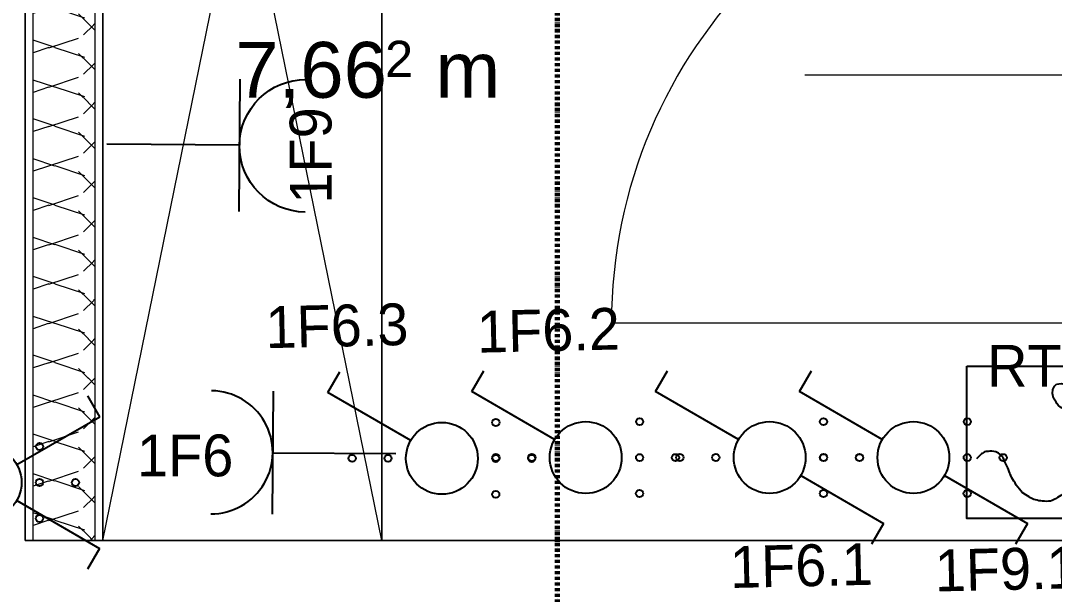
# Model space of a CAD drawing. Header units: metres. Extents: x -15638 to 29611, y -11908 to 29644.
# Drawn here: x 1496 to 3163, y 5196 to 6121 of the extents above; entities that cross this region are included whole.
import ezdxf
from ezdxf.enums import TextEntityAlignment as Align

# ---------------------------------------------------------------- set-up
doc = ezdxf.new("R2010")
doc.units = ezdxf.units.M
doc.linetypes.add('Achse', pattern=[0.009000000000000001, 0.005, -0.002, 0, -0.002])
doc.linetypes.add('Verdeckt', pattern=[0.003, 0.002, -0.001])
for name, color, linetype, lineweight in [('A_Beschriftung_', 7, 'Continuous', 9), ('A_Decken', 8, 'Continuous', 13), ('A_Moebel', 6, 'Continuous', 13), ('A_Raeume', 7, 'Continuous', 13), ('A_Raeume_', 7, 'Continuous', 5), ('A_Raeume_Beschriftung_', 7, 'Continuous', 9), ('A_Tueren', 31, 'Continuous', 13), ('A_Waende', 7, 'Continuous', 13), ('G-ANNO-SYMB_', 111, 'Continuous', 9)]:
    doc.layers.add(name, color=color, linetype=linetype, lineweight=lineweight)
doc.layers.add('E_Steckdose+Schalter', color=150, linetype='Continuous', true_color=0x0b6cf4)
doc.layers.add('ET_LEGENDE - Wohnung$0$800_KO_HI____L', color=130, linetype='Continuous')
doc.styles.add('Arial_2', font='arial.ttf', dxfattribs={"height": 0.09})
doc.styles.add('Arial_4', font='arial.ttf', dxfattribs={"height": 0.0584901800327332})
doc.styles.add('ET_LEGENDE - Wohnung$0$ROMANS', font='romans.shx', dxfattribs={"width": 0.6})

# ---------------------------------------------------------------- blocks, each defined once
blk = doc.blocks.new('*U564')
for p, q in [((-91.66666666666518, 158.7713240271435), (-120.5341801261546, 142.1046573604769)), ((-24.9999999999984, 43.30127018922809), (-91.66666666666518, 158.7713240271435)), ((25, 43.30127018922939), (91.66666666666666, 158.7713240271434)), ((91.66666666666666, 158.7713240271434), (120.5341801261374, 142.1046573604767)), ((-24.9999999999984, -43.30127018922826), (-91.66666666666518, -158.7713240271437)), ((24.99999999999858, -43.30127018922205), (91.66666666666518, -158.7713240271497)), ((-91.66666666666518, -158.7713240271437), (-120.5341801261546, -142.1046573604769)), ((91.66666666666518, -158.7713240271497), (120.5341801261546, -142.1046573604829))]:
    blk.add_line(p, q)
blk.add_circle((0, 0), 50)
at = {"layer": 'ET_LEGENDE - Wohnung$0$800_KO_HI____L'}
for centre in [(0, 125), (0, 74.99999999999997), (-50, -75), (0, -75), (50, -75), (0, -125)]:
    blk.add_circle(centre, 5, dxfattribs=at)
at = {"style": 'ET_LEGENDE - Wohnung$0$ROMANS', "width": 0.6, "flags": 1}
for tag, p in [('RAUMBUCHNUMMER', (-0.248237514286302, -465.740553349995)), ('ANLAGE', (-0.248237514286302, -615.740553349995))]:
    blk.add_attdef(tag, text='', height=100, dxfattribs=at).set_placement(p, align=Align.MIDDLE)
for tag, p in [('TEILANLAGE_NR', (-0.248237514286302, -765.740553349995)), ('KOMPONENTE', (-0.248237514286302, -915.740553349995)), ('KOMPONENTE_NR', (-0.248237514286302, -1065.740553349995)), ('BEZEICHNUNG', (-0.248237514286302, -1215.740553349995)), ('TYP', (-0.248237514286302, -1365.740553349995)), ('HERSTELLER', (-0.248237514286302, -1515.740553349995)), ('MODEL', (-0.248237514286302, -1665.740553349995)), ('LEISTUNG_MAX', (-0.248237514286302, -1815.740553349995)), ('SPEZIFISCH_1', (-0.248237514286302, -1965.740553349995)), ('SPEZIFISCH_2', (-0.248237514286302, -2115.740553349995)), ('SPEZIFISCH_3', (-0.2482375142872115, -2265.740553349995)), ('SPEZIFISCH_4', (-0.248237514286302, -2415.740553349995)), ('SPEZIFISCH_5', (-0.248237514286302, -2565.740553349995)), ('GEWERKE_CODE', (-0.248237514286302, -2715.740553349995)), ('LV_POS', (-0.248237514286302, -2865.740553349995)), ('ZAEHLER', (-0.248237514286302, -3015.740553349995)), ('PLATZHALTER_1', (-0.248237514286302, -3165.740553349995)), ('PLATZHALTER_2', (-0.2482375142872115, -3315.740553349995)), ('PLATZHALTER_3', (-0.2482375142872115, -3465.740553349995)), ('JOBLISTE_VDMA', (-0.248237514286302, -3615.740553349996)), ('ET_SPEZIFISCH_1', (-0.248237514286302, -3765.740553349996)), ('ET_SPEZIFISCH_2', (-0.248237514286302, -3915.740553349996)), ('ET_SPEZIFISCH_3', (-0.248237514286302, -4065.740553349995)), ('ET_SPEZIFISCH_4', (-0.248237514286302, -4215.740553349995)), ('ET_SPEZIFISCH_5', (-0.248237514286302, -4365.740553349995)), ('ET_SPEZIFISCH_6', (-0.248237514286302, -4515.740553349995)), ('ET_SPEZIFISCH_7', (-0.248237514286302, -4665.740553349995))]:
    blk.add_attdef(tag, text='', height=100, dxfattribs=at).set_placement(p, align=Align.MIDDLE_CENTER)
blk = doc.blocks.new('*U565')
for p, q in [((12.40278231765842, 64.00048711439376), (13.01020638964837, 69.26482907156242)), ((13.01020638964837, 69.26482907156242), (15.03495329624275, 73.7192722660875)), ((15.03495329624275, 73.7192722660875), (17.86959896548069, 76.35144324467183)), ((17.86959896548069, 76.35144324467183), (23.94383968529291, 76.95886731666178)), ((23.94383968529291, 76.95886731666178), (27.99333349848166, 76.35144324467183)), ((27.99333349848166, 76.35144324467183), (33.66262483695755, 73.7192722660875)), ((33.66262483695755, 73.7192722660875), (37.10469457818545, 71.49205066883951)), ((37.10469457818545, 71.49205066883951), (39.93934024742339, 68.25245561826523)), ((39.93934024742339, 68.25245561826523), (42.16656184470048, 65.41780994902729)), ((14.02257984288735, 57.92624639461064), (12.40278231765842, 64.00048711439376)), ((17.26217489346163, 52.8643791280956), (14.02257984288735, 57.92624639461064)), ((42.16656184470048, 65.41780994902729), (44.39378344194847, 62.58316427978934)), ((44.39378344194847, 62.58316427978934), (46.21605565788923, 59.14109453856145)), ((46.21605565788923, 59.14109453856145), (47.12719176587415, 57.01511028662571)), ((47.12719176587415, 57.01511028662571), (48.74698929110309, 52.86437912812471)), ((66.66599941451568, 55.29407541602632), (64.64125250792131, 54.18046461741687)), ((68.18455959446146, 56.10397417866988), (66.66599941451568, 55.29407541602632)), ((69.70311977440724, 56.91387294131345), (68.18455959446146, 56.10397417866988)), ((70.91796791838715, 57.11634763196707), (69.70311977440724, 56.91387294131345)), ((72.13281606233795, 57.31882232262069), (70.91796791838715, 57.11634763196707)), ((18.32624102855334, 51.10860876148581), (17.26217489346163, 52.8643791280956)), ((20.09682056275778, 48.61241062425325), (18.32624102855334, 51.10860876148581)), ((23.33641561330296, 45.7777649550153), (20.09682056275778, 48.61241062425325)), ((26.57601066381904, 43.95549273907454), (23.33641561330296, 45.7777649550153)), ((30.22055509570055, 43.14559397643097), (26.57601066381904, 43.95549273907454)), ((32.85272607434308, 42.53816990447012), (30.22055509570055, 43.14559397643097)), ((34.60750672614086, 42.13322052313379), (32.85272607434308, 42.53816990447012)), ((35.68737174352282, 42.13322052313379), (34.60750672614086, 42.13322052313379)), ((39.12944148475072, 42.13322052313379), (35.68737174352282, 42.13322052313379)), ((42.77398591663223, 42.53816990447012), (39.12944148475072, 42.13322052313379)), ((44.19130875123665, 43.24683132177233), (42.77398591663223, 42.53816990447012)), ((45.60863158587017, 43.95549273907454), (44.19130875123665, 43.24683132177233)), ((49.25317601775168, 45.98023964566891), (45.60863158587017, 43.95549273907454)), ((48.74698929110309, 52.86437912812471), (49.4556507084053, 50.83963222150123)), ((51.78410965099465, 47.19508778961972), (49.25317601775168, 45.98023964566891)), ((49.4556507084053, 50.83963222150123), (50.77173619769746, 46.68890106297112)), ((50.77173619769746, 46.68890106297112), (51.68287230568239, 43.85425539376228)), ((51.68287230568239, 43.85425539376228), (52.08782168698963, 42.53816990447012)), ((54.31504328423762, 48.40993593357052), (51.78410965099465, 47.19508778961972)), ((52.08782168698963, 42.53816990447012), (52.49277106829686, 40.81713503384162)), ((52.49277106829686, 40.81713503384162), (52.8977204496332, 39.09610016321312)), ((56.54226488154382, 49.52354673220907), (54.31504328423762, 48.40993593357052)), ((58.76948647882091, 50.63715753084761), (56.54226488154382, 49.52354673220907)), ((60.69299604010303, 51.85200567482752), (58.76948647882091, 50.63715753084761)), ((58.76948647882091, 50.63715753084761), (58.76948647882091, 50.63715753084761)), ((62.61650560135604, 53.06685381877833), (60.69299604010303, 51.85200567482752)), ((60.69299604010303, 51.85200567482752), (60.69299604010303, 51.85200567482752)), ((64.64125250792131, 54.18046461741687), (62.61650560135604, 53.06685381877833)), ((52.8977204496332, 39.09610016321312), (53.40390717628179, 37.07135325661875)), ((53.40390717628179, 37.07135325661875), (53.91009390293039, 35.04660635002438)), ((53.91009390293039, 35.04660635002438), (54.21380593895446, 32.81938475277639)), ((54.21380593895446, 32.81938475277639), (54.51751797494944, 30.5921631555284)), ((54.51751797494944, 30.5921631555284), (54.92246735625667, 27.85875483163181)), ((54.92246735625667, 27.85875483163181), (55.32741673759301, 25.12534650770613)), ((55.32741673759301, 25.12534650770613), (55.52989142824663, 22.29070083846818)), ((55.52989142824663, 22.29070083846818), (55.73236611887114, 19.45605516920113)), ((55.73236611887114, 19.45605516920113), (55.73236611887114, 17.22883357195314)), ((55.73236611887114, 17.22883357195314), (55.73236611887114, 15.00161197470515)), ((55.73236611887114, 15.00161197470515), (55.73236611887114, 12.47067834143308)), ((55.1249420469394, 1.435807700476289), (54.66984127747128, -2.011754211238439)), ((55.32741673759301, 5.890250895001372), (55.1249420469394, 1.435807700476289)), ((55.52989142824663, 7.914997801595745), (55.32741673759301, 5.890250895001372)), ((55.73236611887114, 9.93974470819012), (55.52989142824663, 7.914997801595745)), ((55.73236611887114, 12.47067834143308), (55.73236611887114, 9.93974470819012)), ((-76.83888858591672, -12.75521287330412), (-78.3213615300483, -13.69116187837426)), ((-75.12235974497162, -12.20892076714881), (-76.83888858591672, -12.75521287330412)), ((-73.42545449291356, -12.01237576742642), (-75.12235974497162, -12.20892076714881)), ((-71.83808454626705, -11.93041049464591), (-73.42545449291356, -12.01237576742642)), ((-69.89534924400505, -11.90294569122125), (-71.83808454626705, -11.93041049464591)), ((-66.96750977844931, -11.90294569122125), (-69.89534924400505, -11.90294569122125)), ((-64.2855003630393, -12.12180584374801), (-66.96750977844931, -11.90294569122125)), ((-61.82291835092474, -12.53249048287034), (-64.2855003630393, -12.12180584374801)), ((-58.46335941334837, -14.15474348034695), (-61.82291835092474, -12.53249048287034)), ((54.08398795034736, -11.8797722633135), (53.55129670957103, -15.2683542789855)), ((54.17425645934418, -9.491621775869135), (54.08398795034736, -11.8797722633135)), ((54.48966105200816, -6.517698527281027), (54.17425645934418, -9.491621775869135)), ((54.53212784789503, -4.233483637999597), (54.48966105200816, -6.517698527281027)), ((54.66984127747128, -2.011754211238439), (54.53212784789503, -4.233483637999597)), ((-85.99991734314244, -20.33022154547143), (-87.21476548709325, -21.6463070347636)), ((-84.78506919916254, -19.01413605617927), (-85.99991734314244, -20.33022154547143)), ((-83.36774636455812, -17.79928791222846), (-84.78506919916254, -19.01413605617927)), ((-81.95042352992459, -16.58443976827766), (-83.36774636455812, -17.79928791222846)), ((-80.83681273128605, -15.36959162432686), (-81.95042352992459, -16.58443976827766)), ((-79.76494408887811, -14.5494369861808), (-80.83681273128605, -15.36959162432686)), ((-78.3213615300483, -13.69116187837426), (-79.76494408887811, -14.5494369861808)), ((-55.22376436277409, -16.38196507762404), (-58.46335941334837, -14.15474348034695)), ((-53.80644152816967, -18.10299994822344), (-55.22376436277409, -16.38196507762404)), ((-52.38911869356525, -19.82403481882284), (-53.80644152816967, -18.10299994822344)), ((-51.37674524026806, -22.05125641609993), (-52.38911869356525, -19.82403481882284)), ((-50.36437178697088, -24.27847801334792), (-51.37674524026806, -22.05125641609993)), ((-49.45323567901505, -26.40446226528366), (-50.36437178697088, -24.27847801334792)), ((-48.54209957103012, -28.53044651721939), (-49.45323567901505, -26.40446226528366)), ((51.6828723057115, -25.49332615729873), (50.46802416170248, -28.73292120787301)), ((52.08782168698963, -23.97476597735295), (51.6828723057115, -25.49332615729873)), ((52.49277106829686, -22.45620579740716), (52.08782168698963, -23.97476597735295)), ((52.69524575897958, -21.03888296280274), (52.49277106829686, -22.45620579740716)), ((52.8977204496332, -19.62156012816922), (52.69524575897958, -21.03888296280274)), ((53.17527121107559, -18.10299994822344), (52.8977204496332, -19.62156012816922)), ((53.45282197248889, -16.58443976827766), (53.17527121107559, -18.10299994822344)), ((53.55129670957103, -15.2683542789855), (53.45282197248889, -16.58443976827766)), ((-46.31487797375302, -33.3898390930517), (-48.54209957103012, -28.53044651721939)), ((-45.40374186576809, -35.81953538095331), (-46.31487797375302, -33.3898390930517)), ((-44.49260575781226, -38.24923166888402), (-45.40374186576809, -35.81953538095331)), ((-43.6827069951687, -40.37521592081975), (-44.49260575781226, -38.24923166888402)), ((-42.87280823252513, -42.50120017272638), (-43.6827069951687, -40.37521592081975)), ((47.63337849252275, -38.45170635956674), (43.88759671529988, -44.4247097340376)), ((48.64575194576173, -35.41458599964608), (47.63337849252275, -38.45170635956674)), ((49.65812539911713, -31.77004156776457), (48.64575194576173, -35.41458599964608)), ((50.46802416170248, -28.73292120787301), (49.65812539911713, -31.77004156776457)), ((-41.86043477922794, -44.62718442469122), (-42.87280823252513, -42.50120017272638)), ((-40.84806132593075, -46.75316867662695), (-41.86043477922794, -44.62718442469122)), ((-38.21589034734643, -51.20761187112293), (-40.84806132593075, -46.75316867662695)), ((-36.49849846452708, -53.40912990501601), (-38.21589034734643, -51.20761187112293)), ((-34.97629529677215, -56.26947913760886), (-36.49849846452708, -53.40912990501601)), ((38.01583068611217, -53.83978284973636), (35.88984643417644, -57.28185259093516)), ((40.1418149380479, -50.39771310850847), (38.01583068611217, -53.83978284973636)), ((43.88759671529988, -44.4247097340376), (40.1418149380479, -50.39771310850847)), ((-30.9268014835834, -61.73629578543113), (-34.97629529677215, -56.26947913760886)), ((-27.07978236104827, -65.78578959864898), (-30.9268014835834, -61.73629578543113)), ((-22.62533916652319, -69.22785933987689), (-27.07978236104827, -65.78578959864898)), ((27.58838411717443, -67.0006377426289), (23.53889030395658, -70.03775810249135)), ((30.01808040507603, -64.46970410938593), (27.58838411717443, -67.0006377426289)), ((32.44777669300674, -61.93877047611386), (30.01808040507603, -64.46970410938593)), ((34.16881156357704, -59.6103115335245), (32.44777669300674, -61.93877047611386)), ((35.88984643417644, -57.28185259093516), (34.16881156357704, -59.6103115335245)), ((-18.1708959719981, -71.86003031843211), (-22.62533916652319, -69.22785933987689)), ((-16.39359643607167, -73.03702334555783), (-18.1708959719981, -71.86003031843211)), ((-13.91892746815574, -74.28972660639192), (-16.39359643607167, -73.03702334555783)), ((-11.89418056153226, -74.99838802369413), (-13.91892746815574, -74.28972660639192)), ((-9.869433654937893, -75.70704944099634), (-11.89418056153226, -74.99838802369413)), ((-7.540974712348543, -76.21323616764494), (-9.869433654937893, -75.70704944099634)), ((-5.212515769759193, -76.71942289429352), (-7.540974712348543, -76.21323616764494)), ((-2.884056827169843, -76.92189758494715), (-5.212515769759193, -76.71942289429352)), ((-0.560526951099746, -77.12394366113222), (-2.884056827169843, -76.92189758494715)), ((-0.5869739641784691, -77.42808431162484), (-0.560526951099746, -77.12394366113222)), ((2.076573093974729, -77.42808431162484), (-0.5869739641784691, -77.42808431162484)), ((4.708744072529952, -77.73179634759072), (2.076573093974729, -77.42808431162484)), ((7.340915051114279, -77.5293216569371), (4.708744072529952, -77.73179634759072)), ((9.973086029698607, -77.32684696625438), (7.340915051114279, -77.5293216569371)), ((11.99783293629298, -76.51694820363991), (9.973086029698607, -77.32684696625438)), ((14.02257984288735, -75.70704944099634), (11.99783293629298, -76.51694820363991)), ((16.65475082147168, -74.18848926105056), (14.02257984288735, -75.70704944099634)), ((19.28692180005601, -72.66992908107567), (16.65475082147168, -74.18848926105056)), ((21.41290605202085, -71.35384359178352), (19.28692180005601, -72.66992908107567)), ((23.53889030395658, -70.03775810249135), (21.41290605202085, -71.35384359178352))]:
    blk.add_line(p, q)
blk.add_lwpolyline([(-99.99999999999999, 100), (100, 100), (100, -100), (-99.99999999999999, -100)], close=True)
at = {"style": 'ET_LEGENDE - Wohnung$0$ROMANS', "width": 0.6, "flags": 1}
for tag, p in [('RAUMBUCHNUMMER', (-0.248237514286302, -465.740553349995)), ('ANLAGE', (-0.248237514286302, -615.740553349995))]:
    blk.add_attdef(tag, text='', height=100, dxfattribs=at).set_placement(p, align=Align.MIDDLE)
for tag, p in [('TEILANLAGE_NR', (-0.248237514286302, -765.740553349995)), ('KOMPONENTE', (-0.248237514286302, -915.740553349995)), ('KOMPONENTE_NR', (-0.248237514286302, -1065.740553349995)), ('BEZEICHNUNG', (-0.248237514286302, -1215.740553349995)), ('TYP', (-0.248237514286302, -1365.740553349995)), ('HERSTELLER', (-0.248237514286302, -1515.740553349995)), ('MODEL', (-0.248237514286302, -1665.740553349995)), ('LEISTUNG_MAX', (-0.248237514286302, -1815.740553349995)), ('SPEZIFISCH_1', (-0.248237514286302, -1965.740553349995)), ('SPEZIFISCH_2', (-0.248237514286302, -2115.740553349995)), ('SPEZIFISCH_3', (-0.2482375142872115, -2265.740553349995)), ('SPEZIFISCH_4', (-0.248237514286302, -2415.740553349995)), ('SPEZIFISCH_5', (-0.248237514286302, -2565.740553349995)), ('GEWERKE_CODE', (-0.248237514286302, -2715.740553349995)), ('LV_POS', (-0.248237514286302, -2865.740553349995)), ('ZAEHLER', (-0.248237514286302, -3015.740553349995)), ('PLATZHALTER_1', (-0.248237514286302, -3165.740553349995)), ('PLATZHALTER_2', (-0.2482375142872115, -3315.740553349995)), ('PLATZHALTER_3', (-0.2482375142872115, -3465.740553349995)), ('JOBLISTE_VDMA', (-0.248237514286302, -3615.740553349996)), ('ET_SPEZIFISCH_1', (-0.248237514286302, -3765.740553349996)), ('ET_SPEZIFISCH_2', (-0.248237514286302, -3915.740553349996)), ('ET_SPEZIFISCH_3', (-0.248237514286302, -4065.740553349995)), ('ET_SPEZIFISCH_4', (-0.248237514286302, -4215.740553349995)), ('ET_SPEZIFISCH_5', (-0.248237514286302, -4365.740553349995)), ('ET_SPEZIFISCH_6', (-0.248237514286302, -4515.740553349995)), ('ET_SPEZIFISCH_7', (-0.248237514286302, -4665.740553349995))]:
    blk.add_attdef(tag, text='', height=100, dxfattribs=at).set_placement(p, align=Align.MIDDLE_CENTER)
blk = doc.blocks.new('*U547')
for p, q in [((25, 43.30127018922939), (91.66666666666666, 158.7713240271434)), ((91.66666666666666, 158.7713240271434), (120.5341801261374, 142.1046573604767)), ((-24.9999999999984, -43.30127018922826), (-91.66666666666518, -158.7713240271437)), ((-91.66666666666518, -158.7713240271437), (-120.5341801261546, -142.1046573604769))]:
    blk.add_line(p, q)
blk.add_circle((0, 0), 50)
at = {"layer": 'ET_LEGENDE - Wohnung$0$800_KO_HI____L'}
for centre in [(0, 125), (0, 74.99999999999997), (-50, -75), (0, -75), (50, -75), (0, -125)]:
    blk.add_circle(centre, 5, dxfattribs=at)
at = {"style": 'ET_LEGENDE - Wohnung$0$ROMANS', "width": 0.6, "flags": 1}
for tag, p in [('RAUMBUCHNUMMER', (-0.248237514286302, -465.740553349995)), ('ANLAGE', (-0.248237514286302, -615.740553349995))]:
    blk.add_attdef(tag, text='', height=100, dxfattribs=at).set_placement(p, align=Align.MIDDLE)
for tag, p in [('TEILANLAGE_NR', (-0.248237514286302, -765.740553349995)), ('KOMPONENTE', (-0.248237514286302, -915.740553349995)), ('KOMPONENTE_NR', (-0.248237514286302, -1065.740553349995)), ('BEZEICHNUNG', (-0.248237514286302, -1215.740553349995)), ('TYP', (-0.248237514286302, -1365.740553349995)), ('HERSTELLER', (-0.248237514286302, -1515.740553349995)), ('MODEL', (-0.248237514286302, -1665.740553349995)), ('LEISTUNG_MAX', (-0.248237514286302, -1815.740553349995)), ('SPEZIFISCH_1', (-0.248237514286302, -1965.740553349995)), ('SPEZIFISCH_2', (-0.248237514286302, -2115.740553349995)), ('SPEZIFISCH_3', (-0.2482375142872115, -2265.740553349995)), ('SPEZIFISCH_4', (-0.248237514286302, -2415.740553349995)), ('SPEZIFISCH_5', (-0.248237514286302, -2565.740553349995)), ('GEWERKE_CODE', (-0.248237514286302, -2715.740553349995)), ('LV_POS', (-0.248237514286302, -2865.740553349995)), ('ZAEHLER', (-0.248237514286302, -3015.740553349995)), ('PLATZHALTER_1', (-0.248237514286302, -3165.740553349995)), ('PLATZHALTER_2', (-0.2482375142872115, -3315.740553349995)), ('PLATZHALTER_3', (-0.2482375142872115, -3465.740553349995)), ('JOBLISTE_VDMA', (-0.248237514286302, -3615.740553349996)), ('ET_SPEZIFISCH_1', (-0.248237514286302, -3765.740553349996)), ('ET_SPEZIFISCH_2', (-0.248237514286302, -3915.740553349996)), ('ET_SPEZIFISCH_3', (-0.248237514286302, -4065.740553349995)), ('ET_SPEZIFISCH_4', (-0.248237514286302, -4215.740553349995)), ('ET_SPEZIFISCH_5', (-0.248237514286302, -4365.740553349995)), ('ET_SPEZIFISCH_6', (-0.248237514286302, -4515.740553349995)), ('ET_SPEZIFISCH_7', (-0.248237514286302, -4665.740553349995))]:
    blk.add_attdef(tag, text='', height=100, dxfattribs=at).set_placement(p, align=Align.MIDDLE_CENTER)
blk = doc.blocks.new('*U548')
for p, q in [((25, 43.30127018922939), (91.66666666666666, 158.7713240271434)), ((91.66666666666666, 158.7713240271434), (120.5341801261374, 142.1046573604767))]:
    blk.add_line(p, q)
blk.add_circle((0, 0), 50)
at = {"layer": 'ET_LEGENDE - Wohnung$0$800_KO_HI____L'}
for centre in [(0, 125), (0, 74.99999999999997), (-50, -75), (0, -75), (50, -75), (0, -125)]:
    blk.add_circle(centre, 5, dxfattribs=at)
at = {"style": 'ET_LEGENDE - Wohnung$0$ROMANS', "width": 0.6, "flags": 1}
for tag, p in [('RAUMBUCHNUMMER', (-0.248237514286302, -465.740553349995)), ('ANLAGE', (-0.248237514286302, -615.740553349995))]:
    blk.add_attdef(tag, text='', height=100, dxfattribs=at).set_placement(p, align=Align.MIDDLE)
for tag, p in [('TEILANLAGE_NR', (-0.248237514286302, -765.740553349995)), ('KOMPONENTE', (-0.248237514286302, -915.740553349995)), ('KOMPONENTE_NR', (-0.248237514286302, -1065.740553349995)), ('BEZEICHNUNG', (-0.248237514286302, -1215.740553349995)), ('TYP', (-0.248237514286302, -1365.740553349995)), ('HERSTELLER', (-0.248237514286302, -1515.740553349995)), ('MODEL', (-0.248237514286302, -1665.740553349995)), ('LEISTUNG_MAX', (-0.248237514286302, -1815.740553349995)), ('SPEZIFISCH_1', (-0.248237514286302, -1965.740553349995)), ('SPEZIFISCH_2', (-0.248237514286302, -2115.740553349995)), ('SPEZIFISCH_3', (-0.2482375142872115, -2265.740553349995)), ('SPEZIFISCH_4', (-0.248237514286302, -2415.740553349995)), ('SPEZIFISCH_5', (-0.248237514286302, -2565.740553349995)), ('GEWERKE_CODE', (-0.248237514286302, -2715.740553349995)), ('LV_POS', (-0.248237514286302, -2865.740553349995)), ('ZAEHLER', (-0.248237514286302, -3015.740553349995)), ('PLATZHALTER_1', (-0.248237514286302, -3165.740553349995)), ('PLATZHALTER_2', (-0.2482375142872115, -3315.740553349995)), ('PLATZHALTER_3', (-0.2482375142872115, -3465.740553349995)), ('JOBLISTE_VDMA', (-0.248237514286302, -3615.740553349996)), ('ET_SPEZIFISCH_1', (-0.248237514286302, -3765.740553349996)), ('ET_SPEZIFISCH_2', (-0.248237514286302, -3915.740553349996)), ('ET_SPEZIFISCH_3', (-0.248237514286302, -4065.740553349995)), ('ET_SPEZIFISCH_4', (-0.248237514286302, -4215.740553349995)), ('ET_SPEZIFISCH_5', (-0.248237514286302, -4365.740553349995)), ('ET_SPEZIFISCH_6', (-0.248237514286302, -4515.740553349995)), ('ET_SPEZIFISCH_7', (-0.248237514286302, -4665.740553349995))]:
    blk.add_attdef(tag, text='', height=100, dxfattribs=at).set_placement(p, align=Align.MIDDLE_CENTER)
blk = doc.blocks.new('*U567')
for p, q in [((62.49999999999998, 0), (-62.50000000000003, 0)), ((-1.42e-14, 0), (-1.42e-14, -124.9999999999857))]:
    blk.add_line(p, q)
blk.add_arc((-1.42e-14, 62.5), 62.49999999999545, 180, 0)
at = {"style": 'ET_LEGENDE - Wohnung$0$ROMANS', "width": 0.8, "flags": 1}
for tag, p in [('RAUMBUCHNUMMER', (-1.42e-14, -424.9999999999857)), ('ANLAGE', (-7.11e-14, -595.4472819843263)), ('TEILANLAGE_NR', (-7.11e-14, -755.4537253861862)), ('KOMPONENTE', (-7.11e-14, -901.3415913071971)), ('KOMPONENTE_NR', (-7.11e-14, -1063.289201699502)), ('BEZEICHNUNG', (-7.11e-14, -1205.595275481798)), ('TYP', (-1.42e-14, -1346.747756559581)), ('HERSTELLER', (-7.11e-14, -1514.075453492046)), ('MODEL', (-1.42e-14, -1677.25564314158)), ('LEISTUNG_MAX', (-5.258e-13, -1851.504109420363)), ('SPEZIFISCH_1', (-5.258e-13, -2012.846368334653)), ('SPEZIFISCH_2', (-5.258e-13, -2200.001041977929)), ('SPEZIFISCH_3', (-5.258e-13, -2374.249508256711)), ('SPEZIFISCH_4', (-5.258e-13, -2548.497974535494)), ('SPEZIFISCH_5', (-5.258e-13, -2722.746440814277)), ('GEWERKE_CODE', (-5.258e-13, -2896.994907093059)), ('LV_POS', (-5.258e-13, -3071.243373371843)), ('ZAEHLER', (-5.258e-13, -3245.491839650626)), ('PLATZHALTER_1', (-5.258e-13, -3419.740305929408)), ('PLATZHALTER_2', (-5.258e-13, -3593.988772208192)), ('PLATZHALTER_3', (-5.258e-13, -3768.237238486975)), ('JOBLISTE_VDMA', (-5.258e-13, -3942.485704765757)), ('ET_SPEZIFISCH_1', (-5.542e-13, -4116.73417104454)), ('ET_SPEZIFISCH_2', (-5.542e-13, -4290.982637323323)), ('ET_SPEZIFISCH_3', (-5.542e-13, -4465.231103602105)), ('ET_SPEZIFISCH_4', (-5.542e-13, -4639.479569880888)), ('ET_SPEZIFISCH_5', (-5.542e-13, -4813.728036159671)), ('ET_SPEZIFISCH_6', (-5.542e-13, -4987.976502438454)), ('ET_SPEZIFISCH_7', (-5.542e-13, -5162.224968717237))]:
    blk.add_attdef(tag, text='', height=100, dxfattribs=at).set_placement(p, align=Align.MIDDLE)
blk = doc.blocks.new('UZ_D1 - SL_0800x2000_Zimmertür_Stahlzarge_GK-7175309-263_PP_03DG_BT1')
at = {"layer": 'A_Tueren', "lineweight": 5}
for p, q in [((-0.4000000000000079, 0.0600000000000611), (-0.4600000000000087, 0.0600000000000611)), ((-0.4000000000000079, -0.0600000000009659), (-0.4000000000000079, 0.0600000000000611)), ((0.3999999999999916, 0.0600000000000649), (0.4599999999999924, 0.0600000000000649)), ((0.3999999999999916, -0.0600000000009661), (0.3999999999999916, 0.0600000000000649)), ((-0.4600000000000087, -0.0600000000009661), (-0.4000000000000079, -0.0600000000009659)), ((0.4599999999999924, -0.0600000000009661), (0.3999999999999916, -0.0600000000009661)), ((0.3999999999999894, -0.0600000000009665), (0.3999999999999881, -0.8600000000009664))]:
    blk.add_line(p, q, dxfattribs=at)
blk.add_arc((0.3999999999999893, -0.0600000000009665), 0.8000000000000008, 179.9999999999999, 269.9999999999999, dxfattribs=at)
blk = doc.blocks.new('Moeb_Schrank - Schrank_2m-10185517-263_PP_03DG_BT1')
at = {"layer": 'A_Moebel', "color": 8}
for p, q in [((6.4e-15, 0), (2.207499999999611, 0.4499999999999919)), ((6.4e-15, 0.4499999999999878), (2.20749999999961, 0)), ((1.420000000000259, 0.4499999999999959), (0, 0.4499999999999959)), ((0, 0.4499999999999959), (0, 0)), ((0, 0), (0, 0.4499999999999959)), ((0, 0.4499999999999959), (1.420000000000241, 0.4499999999999959)), ((1.770000000000259, 0.4499999999999959), (1.420000000000259, 0.4499999999999959)), ((1.420000000000297, 0.4499999999999959), (1.770000000000234, 0.4499999999999959)), ((1.820000000000242, 0.4499999999999959), (1.770000000000259, 0.4499999999999959)), ((1.770000000000259, 0.4499999999999959), (1.820000000000243, 0.4499999999999959)), ((2.170000000000244, 0.4499999999999959), (1.820000000000242, 0.4499999999999959)), ((1.820000000000268, 0.4499999999999959), (2.170000000000244, 0.4499999999999959)), ((2.207499999999611, 0.4499999999999959), (2.170000000000244, 0.4499999999999959)), ((2.207499999999611, 0), (2.207499999999611, 0.4499999999999959)), ((2.207499999999611, 0.4499999999999959), (2.207499999999611, 0)), ((0, 0), (2.207499999999611, 0)), ((2.207499999999611, 0), (0, 0))]:
    blk.add_line(p, q, dxfattribs=at)
blk = doc.blocks.new('BS_Tuer_PP - links-10002443-263_PP_03DG_BT1')
at = {"layer": 'A_Beschriftung_'}
blk.add_line((0, 0.0001241184000468), (0, 0.0107607932119088), dxfattribs=at)
blk = doc.blocks.new('354354')
at = {"layer": 'A_Waende', "lineweight": 5}
h = blk.add_hatch(dxfattribs=at)
h.set_pattern_fill('FP_61', color=250, angle=224.9999999999987, style=0, pattern_type=2)
h.set_pattern_definition([(134.9999999999987, (20.53296671209669, 77.1651488173251), (-0.2539998268700168, 0.1270034489689215), [0.02245, -0.15715]), (134.9999999999987, (20.42124384066922, 77.21323207844578), (-0.2539998268700168, 0.1270034489689215), [0.02245, -0.15715]), (134.9999999999987, (20.53296671209669, 77.22878842763188), (-0.2539998268700168, 0.1270034489689215), [0.02245, -0.15715]), (134.9999999999987, (20.42124384066922, 77.27687168875258), (-0.2539998268700168, 0.1270034489689215), [0.02245, -0.15715]), (161.5649999999987, (20.5167032561294, 77.18141227329238), (-0.5079976567245341, 0.1270006868579155), [0.0502, -0.35141]), (161.5649999999987, (20.46932710178991, 77.19767572925969), (-0.5079976567245341, 0.1270006868579155), [0.0502, -0.35141]), (161.5649999999987, (20.5167032561294, 77.24505188359917), (-0.5079976567245341, 0.1270006868579155), [0.0502, -0.35141]), (161.5649999999987, (20.46861999500872, 77.26060823278529), (-0.5079976567245341, 0.1270006868579155), [0.0502, -0.35141]), (224.9999999999987, (20.42195094745041, 77.1814122732924), (0.2539998268700225, 0.1270034489689101), [0.02245, -0.15715]), (224.9999999999987, (20.53296671209669, 77.22878842763188), (0.2539998268700225, 0.1270034489689101), [0.02245, -0.15715]), (224.9999999999987, (20.42195094745041, 77.24505188359919), (0.2539998268700225, 0.1270034489689101), [0.02245, -0.15715]), (224.9999999999987, (20.5329667120967, 77.29242803793868), (0.2539998268700225, 0.1270034489689101), [0.02245, -0.15715]), (198.4349999999987, (20.46932710178991, 77.19767572925969), (0.5079976567245397, 0.127000686857893), [0.0502, -0.35141]), (198.4349999999987, (20.5167032561294, 77.2125249716646), (0.5079976567245397, 0.127000686857893), [0.0502, -0.35141]), (198.4349999999987, (20.46861999500872, 77.26060823278529), (0.5079976567245397, 0.127000686857893), [0.0502, -0.35141]), (198.4349999999987, (20.51670325612941, 77.27616458197139), (0.5079976567245397, 0.127000686857893), [0.0502, -0.35141])])
h.paths.add_polyline_path([(20.52016824848629, 76.03049843211159), (20.52016824848629, 77.4504984321119), (20.43266824848632, 77.4504984321119), (20.43266824848632, 78.20049843211189), (20.52016824848632, 78.20049843211189), (20.52016824848633, 78.3004984321112), (20.42016824848634, 78.3004984321112), (20.4201682484863, 76.03049843211159)])
at = {"layer": 'A_Decken'}
blk.add_line((20.5326682484863, 77.45049843211181), (20.53266824848636, 76.03049843211154), dxfattribs=at)
at = {"layer": 'A_Raeume', "color": 8, "linetype": 'Verdeckt'}
for p, q in [((20.53266824848629, 76.03049843211154), (20.98266824848629, 76.03049843211154)), ((20.98266824848629, 76.03049843211154), (22.16266824848625, 76.03049843211151))]:
    blk.add_line(p, q, dxfattribs=at)
at = {"layer": 'A_Raeume_', "flags": 128}
for points in [[(15.42766824848524, 74.0979984321122), (22.16766824848532, 74.0979984321122), (22.16766824848534, 75.9274888321116), (22.16766824848534, 76.03049843211159), (22.05965864848627, 76.03049843211159), (20.4076682484863, 76.03049843211161), (20.40766824848633, 78.26924843211125), (20.40766824848633, 78.3004984321119), (16.6076682484863, 78.3004984321119), (16.60766824848629, 77.90549843211164), (15.4276682484853, 77.90549843211166), (15.42766824848529, 77.33424843211134)], [(22.16266824848631, 77.90549843211159), (22.16266824848632, 77.9529984321116), (22.16266824848633, 78.23799843211124), (20.53266824848632, 78.23799843211124), (20.5326682484863, 76.03049843211161), (22.16266824848627, 76.03049843211159), (22.16266824848631, 77.79299843211162)]]:
    blk.add_lwpolyline(points, close=True, dxfattribs=at)
at = {"layer": 'A_Waende'}
for p, q in [((20.4076682484863, 78.30049843211182), (20.40766824848628, 76.03049843211154)), ((20.42016824848628, 76.03049843211154), (20.4201682484863, 78.30049843211182)), ((20.52016824848628, 76.03049843211154), (20.52016824848629, 77.45049843211181)), ((20.40766824848628, 76.03049843211154), (20.42016824848628, 76.03049843211154)), ((20.52016824848628, 76.03049843211154), (20.53266824848628, 76.03049843211154))]:
    blk.add_line(p, q, dxfattribs=at)
at = {"layer": 'A_Waende', "color": 250, "lineweight": 5}
blk.add_line((20.42016824848628, 76.03049843211154), (20.52016824848628, 76.03049843211154), dxfattribs=at)
at = {"layer": 'G-ANNO-SYMB_', "linetype": 'Achse', "lineweight": 70}
blk.add_line((21.26517806940357, 91.5509938952904), (21.26517806940354, 68.00365639915975), dxfattribs=at)
at = {"layer": 'A_Beschriftung_', "xscale": 49.99999999999998, "yscale": 49.99999999999998, "zscale": 49.99999999999998, "rotation": 89.99999999999896}
blk.add_blockref('BS_Tuer_PP - links-10002443-263_PP_03DG_BT1', (22.20266824848625, 76.78049843211144), dxfattribs=at)
at = {"layer": 'A_Moebel', "color": 8, "rotation": 89.99999999999972}
blk.add_blockref('Moeb_Schrank - Schrank_2m-10185517-263_PP_03DG_BT1', (20.98266824848629, 76.03049843211156), dxfattribs=at)
at = {"layer": 'A_Tueren', "rotation": 269.999999999999}
blk.add_blockref('UZ_D1 - SL_0800x2000_Zimmertür_Stahlzarge_GK-7175309-263_PP_03DG_BT1', (22.21266824848627, 76.78049843211149), dxfattribs=at)
at = {"layer": 'A_Raeume_Beschriftung_', "attachment_point": 1}
for s, insert, char_height, width, style in [('7,66', (20.74608522235154, 76.83407441172562), 0.09, 0.2926159374999998, 'Arial_2'), ('2', (20.9875175140182, 76.83589125651972), 0.0584901800327332, 0.056118125, 'Arial_4'), (' m', (21.03381959735154, 76.83407441172562), 0.09, 0.1643459374999999, 'Arial_2')]:
    blk.add_mtext(s, dxfattribs=dict(at, insert=insert, char_height=char_height, width=width, style=style))

msp = doc.modelspace()

# ---------------------------------------------------------------- block references
at = {"xscale": 1000, "yscale": 1000, "zscale": 1000}
msp.add_blockref('354354', (-18903.71480323409, -70747.18043367963), dxfattribs=at)
at = {"layer": 'E_Steckdose+Schalter'}
for name, p, xscale, yscale, zscale, rotation in [('*U567', (1849.220300248453, 5920.222216184047), -1.709411511611679, 1.709411511611679, 1.70941151161168, 269.5670765846539), ('*U548', (2175.542994860673, 5415.536062977669), 1.158225034426244, 1.158225034426244, 1.158225034426244, 89.94681472024025), ('*U548', (2407.456066108859, 5416.853977558814), 1.158225034426243, 1.158225034426243, 1.158225034426243, 89.94681472024025), ('*U547', (2703.973238333726, 5416.853977558814), 1.158225034426243, 1.158225034426243, 1.158225034426243, 89.94681472024025), ('*U547', (2935.736696877422, 5416.853977558814), 1.158225034426243, 1.158225034426243, 1.158225034426243, 89.94681472024025), ('*U564', (1439.982152710632, 5376.684925720867), 1.158225034426243, 1.158225034426243, 1.158225034426243, 89.94681472024033), ('*U567', (1902.771210245286, 5424.626599762254), 1.586793636067308, 1.586793636067308, 1.586793636067308, 89.61422676360475)]:
    msp.add_blockref(name, p, dxfattribs=dict(at, xscale=xscale, yscale=yscale, zscale=zscale, rotation=rotation))
at = {"layer": 'E_Steckdose+Schalter', "xscale": 1.227819918495399, "yscale": 1.227819918495399, "zscale": 1.227819918495399}
msp.add_blockref('*U565', (3144.584004481767, 5441.489258585193), dxfattribs=at)

# ---------------------------------------------------------------- texts
at = {"color": 212}
for s, height, rotation, p in [('1F9', 67.36316452585388, 90.17590474920368, (1997.91699139012, 5826.40118388136)), ('1F6.3', 67.36316452585386, 1.322895971394473, (1891.893733632565, 5593.095863191964)), ('1F6.2', 67.36316452585386, 1.322895971394473, (2232.938096256541, 5585.866005321207)), ('1F6', 67.36316452585388, 0.0422288888324247, (1684.126171752563, 5386.497772046729)), ('1F6.1', 67.36316452585386, 1.322895971394473, (2640.770264366147, 5206.501829554472)), ('1F9.1', 67.36316452585386, 1.322895971394473, (2970.967096751159, 5200.854486616634))]:
    msp.add_text(s, height=height, rotation=rotation, dxfattribs=at).set_placement(p)
msp.add_text('RT', height=67.36316452585388, dxfattribs=at).set_placement((3054.638596774348, 5531.013951926638))

doc.saveas('drawing.dxf')
